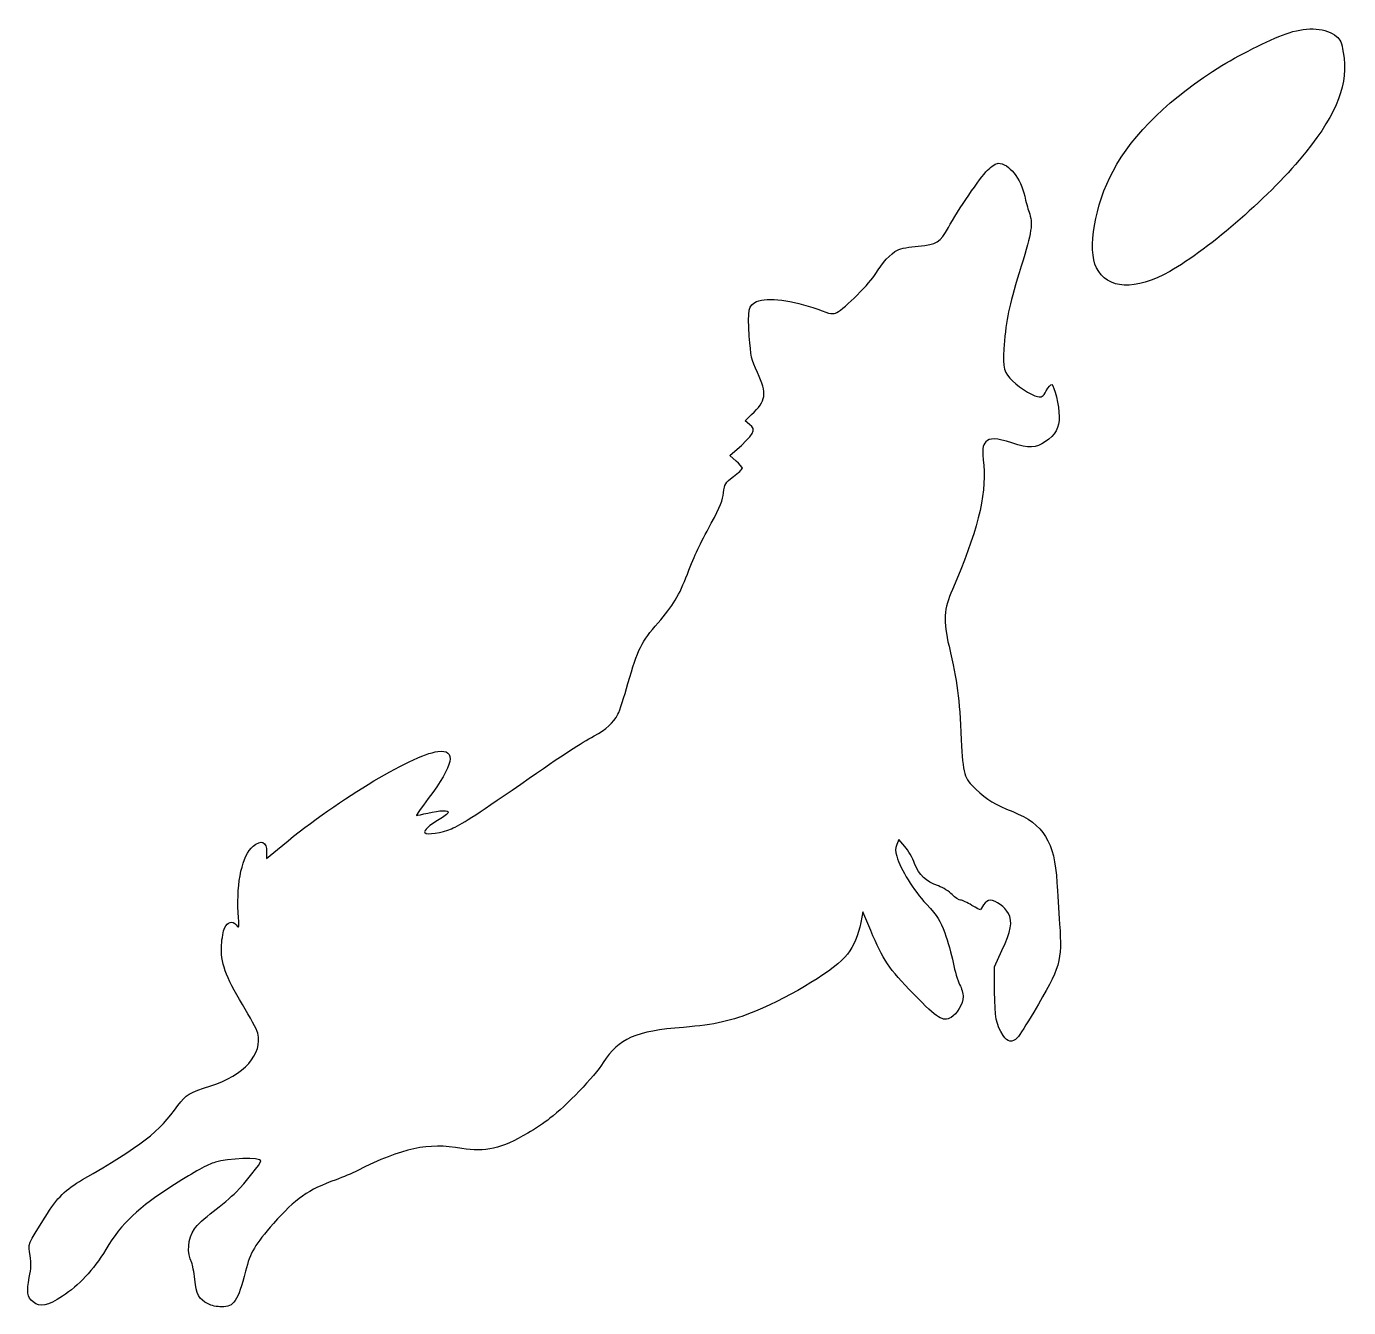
# Model space of a CAD drawing. Header units: centimetres. Extents: x -14.7 to 13.4, y -15.6 to 11.7.
import ezdxf

# ---------------------------------------------------------------- set-up
doc = ezdxf.new("R2010")
doc.units = ezdxf.units.CM
doc.header["$MEASUREMENT"] = 0
doc.layers.add('Layer 1', color=7, linetype='Continuous')

msp = doc.modelspace()

# ---------------------------------------------------------------- linework, layer by layer
at = {"layer": 'Layer 1'}
for points, knots in [([(12.18847, 11.52172), (11.84275, 11.40883), (11.19716, 11.09486), (10.75619, 10.82322), (10.75619, 10.82322), (9.66963, 10.15647), (8.8653, 9.37683), (8.44197, 8.58308), (8.44197, 8.58308), (8.05744, 7.86341), (7.89516, 6.90739), (8.08919, 6.52639), (8.08919, 6.52639), (8.32202, 6.06425), (8.91469, 6.0325), (9.64847, 6.44878), (9.64847, 6.44878), (10.49161, 6.9215), (11.82511, 8.09272), (12.53772, 8.98172), (12.53772, 8.98172), (13.22564, 9.8425), (13.44789, 10.43516), (13.335, 11.10544), (13.335, 11.10544), (13.29972, 11.31358), (13.27503, 11.37355), (13.19036, 11.44411), (13.19036, 11.44411), (12.97869, 11.62403), (12.59064, 11.65578), (12.18847, 11.52172)], [0, 0, 0, 0, 0.11111111, 0.11111111, 0.11111111, 0.11111111, 0.22222222, 0.22222222, 0.22222222, 0.22222222, 0.33333333, 0.33333333, 0.33333333, 0.33333333, 0.44444444, 0.44444444, 0.44444444, 0.44444444, 0.55555556, 0.55555556, 0.55555556, 0.55555556, 0.66666667, 0.66666667, 0.66666667, 0.66666667, 0.77777778, 0.77777778, 0.77777778, 0.77777778, 1, 1, 1, 1]), ([(5.77497, 8.60072), (5.61622, 8.43844), (5.15055, 7.75758), (4.94241, 7.38011), (4.94241, 7.38011), (4.76602, 7.06261), (4.70605, 7.0238), (4.30388, 6.98853), (4.30388, 6.98853), (4.12044, 6.97442), (3.92288, 6.93561), (3.86291, 6.90386), (3.86291, 6.90386), (3.71827, 6.82978), (3.52424, 6.61811), (3.40077, 6.40292), (3.40077, 6.40292), (3.29141, 6.21242), (2.73402, 5.65503), (2.57527, 5.57742), (2.57527, 5.57742), (2.48708, 5.53509), (2.44827, 5.53861), (2.16605, 5.64445), (2.16605, 5.64445), (1.61572, 5.84201), (1.10772, 5.90551), (0.86783, 5.80673), (0.86783, 5.80673), (0.69497, 5.73265), (0.6738, 5.63387), (0.71261, 5.07648), (0.71261, 5.07648), (0.74436, 4.63551), (0.75494, 4.58259), (0.88547, 4.30037), (0.88547, 4.30037), (1.09361, 3.84529), (1.07244, 3.70065), (0.762, 3.40784), (0.762, 3.40784), (0.762, 3.40784), (0.62089, 3.27731), (0.62089, 3.27731), (0.62089, 3.27731), (0.62089, 3.27731), (0.71967, 3.19617), (0.71967, 3.19617), (0.71967, 3.19617), (0.86784, 3.07975), (0.81492, 2.9845), (0.4057, 2.63173), (0.4057, 2.63173), (0.4057, 2.63173), (0.29987, 2.54001), (0.29987, 2.54001), (0.29987, 2.54001), (0.29987, 2.54001), (0.43393, 2.42007), (0.43393, 2.42007), (0.43393, 2.42007), (0.50449, 2.35657), (0.56446, 2.28601), (0.56446, 2.26838), (0.56446, 2.26838), (0.56446, 2.24721), (0.47979, 2.16607), (0.37396, 2.08846), (0.37396, 2.08846), (0.19404, 1.95088), (0.18699, 1.93677), (0.16582, 1.74627), (0.16582, 1.74627), (0.14818, 1.58752), (0.09526, 1.44994), (-0.09524, 1.09716), (-0.09524, 1.09716), (-0.3563, 0.62091), (-0.43038, 0.45863), (-0.60324, 0.01766), (-0.60324, 0.01766), (-0.7761, -0.4339), (-0.91016, -0.65615), (-1.22766, -1.01951), (-1.22766, -1.01951), (-1.58044, -1.41815), (-1.65805, -1.58043), (-1.86619, -2.30715), (-1.86619, -2.30715), (-1.94733, -2.59643), (-2.04258, -2.88923), (-2.08138, -2.95979), (-2.08138, -2.95979), (-2.17663, -3.14676), (-2.33185, -3.28787), (-2.58232, -3.42193), (-2.58232, -3.42193), (-2.88924, -3.58774), (-3.16793, -3.76765), (-4.14513, -4.44499), (-4.14513, -4.44499), (-5.17524, -5.1576), (-5.40102, -5.30224), (-5.61974, -5.39749), (-5.61974, -5.39749), (-5.81377, -5.48216), (-6.15243, -5.53155), (-6.18418, -5.47863), (-6.18418, -5.47863), (-6.2124, -5.43277), (-6.09246, -5.32341), (-5.87726, -5.19641), (-5.87726, -5.19641), (-5.78201, -5.13997), (-5.69734, -5.07647), (-5.68676, -5.05177), (-5.68676, -5.05177), (-5.66912, -4.99533), (-5.85609, -4.99885), (-6.12068, -5.06235), (-6.12068, -5.06235), (-6.2371, -5.09057), (-6.34293, -5.11174), (-6.36057, -5.11527), (-6.36057, -5.11527), (-6.37468, -5.11527), (-6.26179, -4.95299), (-6.1101, -4.75191), (-6.1101, -4.75191), (-5.57035, -4.04283), (-5.49979, -3.6971), (-5.90902, -3.75355), (-5.90902, -3.75355), (-6.48052, -3.83116), (-8.13858, -4.84363), (-9.31685, -5.83494), (-9.31685, -5.83494), (-9.31685, -5.83494), (-9.54968, -6.02897), (-9.54968, -6.02897), (-9.54968, -6.02897), (-9.54968, -6.02897), (-9.54615, -5.88786), (-9.54615, -5.88786), (-9.54615, -5.88786), (-9.54262, -5.66914), (-9.65904, -5.61975), (-9.83543, -5.76792), (-9.83543, -5.76792), (-10.06121, -5.95489), (-10.18821, -6.52992), (-10.1494, -7.17198), (-10.1494, -7.17198), (-10.12823, -7.50712), (-10.12823, -7.5177), (-10.19173, -7.44009), (-10.19173, -7.44009), (-10.26934, -7.34484), (-10.3787, -7.37306), (-10.4422, -7.50712), (-10.4422, -7.50712), (-10.46689, -7.56004), (-10.49512, -7.72231), (-10.5057, -7.86695), (-10.5057, -7.86695), (-10.52687, -8.23031), (-10.42103, -8.53723), (-10.05767, -9.13342), (-10.05767, -9.13342), (-9.89892, -9.39095), (-9.75428, -9.66611), (-9.73664, -9.7402), (-9.73664, -9.7402), (-9.6167, -10.17764), (-10.03297, -10.63978), (-10.735, -10.85851), (-10.735, -10.85851), (-11.18656, -10.99962), (-11.26417, -11.04901), (-11.42997, -11.27832), (-11.42997, -11.27832), (-11.82508, -11.83571), (-12.21314, -12.13557), (-13.45844, -12.85171), (-13.45844, -12.85171), (-13.82886, -13.0669), (-13.98055, -13.2186), (-14.25572, -13.64899), (-14.25572, -13.64899), (-14.62261, -14.23107), (-14.61908, -14.22049), (-14.57322, -14.46743), (-14.57322, -14.46743), (-14.545, -14.63676), (-14.54853, -14.73554), (-14.59086, -14.9331), (-14.59086, -14.9331), (-14.65083, -15.22943), (-14.63319, -15.35291), (-14.50972, -15.45168), (-14.50972, -15.45168), (-14.3545, -15.57162), (-14.20633, -15.5434), (-13.8853, -15.33174), (-13.8853, -15.33174), (-13.52899, -15.09891), (-13.23972, -14.78493), (-12.96455, -14.33691), (-12.96455, -14.33691), (-12.61177, -13.76541), (-12.29074, -13.45849), (-11.50405, -12.95755), (-11.50405, -12.95755), (-11.07013, -12.67886), (-10.80908, -12.53422), (-10.63622, -12.4813), (-10.63622, -12.4813), (-10.37516, -12.39663), (-9.66608, -12.37547), (-9.66608, -12.45308), (-9.66608, -12.45308), (-9.66608, -12.49894), (-10.00827, -12.9258), (-10.19525, -13.1163), (-10.19525, -13.1163), (-10.29756, -13.21861), (-10.51628, -13.40558), (-10.68561, -13.53258), (-10.68561, -13.53258), (-10.85142, -13.65958), (-11.03133, -13.82539), (-11.08072, -13.89947), (-11.08072, -13.89947), (-11.22183, -14.11114), (-11.24653, -14.411), (-11.13716, -14.62266), (-11.13716, -14.62266), (-11.11952, -14.65794), (-11.08777, -14.81669), (-11.07366, -14.97191), (-11.07366, -14.97191), (-11.04191, -15.28941), (-10.98194, -15.39877), (-10.79144, -15.49402), (-10.79144, -15.49402), (-10.72441, -15.5293), (-10.59741, -15.55752), (-10.50569, -15.55752), (-10.50569, -15.55752), (-10.23758, -15.55752), (-10.15997, -15.4411), (-9.99416, -14.79905), (-9.99416, -14.79905), (-9.89185, -14.39336), (-9.7966, -14.23461), (-9.39797, -13.78305), (-9.39797, -13.78305), (-8.93583, -13.25741), (-8.66066, -13.06691), (-8.07153, -12.85524), (-8.07153, -12.85524), (-7.93042, -12.80232), (-7.72581, -12.71766), (-7.61997, -12.66474), (-7.61997, -12.66474), (-6.6463, -12.17438), (-6.12772, -12.06502), (-5.401, -12.18849), (-5.401, -12.18849), (-4.90006, -12.27668), (-4.56492, -12.19907), (-3.99342, -11.86393), (-3.99342, -11.86393), (-3.85231, -11.78279), (-3.64064, -11.64168), (-3.52423, -11.54996), (-3.52423, -11.54996), (-3.18556, -11.2889), (-2.58231, -10.66096), (-2.39181, -10.3611), (-2.39181, -10.3611), (-2.05667, -9.84957), (-1.71095, -9.69788), (-0.68437, -9.61674), (-0.68437, -9.61674), (-0.01409, -9.5603), (0.33516, -9.48268), (0.84669, -9.27102), (0.84669, -9.27102), (1.63691, -8.94646), (2.54355, -8.38555), (2.79755, -8.06099), (2.79755, -8.06099), (2.93513, -7.88813), (3.03038, -7.65882), (3.0833, -7.38718), (3.0833, -7.38718), (3.0833, -7.38718), (3.12563, -7.15787), (3.12563, -7.15787), (3.12563, -7.15787), (3.12563, -7.15787), (3.29144, -7.55651), (3.29144, -7.55651), (3.29144, -7.55651), (3.5525, -8.18445), (3.67244, -8.36084), (4.20866, -8.91118), (4.20866, -8.91118), (4.72724, -9.44387), (4.81897, -9.50032), (5.00241, -9.40507), (5.00241, -9.40507), (5.12235, -9.34157), (5.25641, -9.10874), (5.25641, -8.9641), (5.25641, -8.9641), (5.25641, -8.9006), (5.22466, -8.78771), (5.18233, -8.70657), (5.18233, -8.70657), (5.14, -8.62543), (5.08002, -8.41729), (5.04475, -8.2409), (5.04475, -8.2409), (5.00947, -8.06451), (4.92833, -7.77876), (4.86836, -7.60943), (4.86836, -7.60943), (4.76605, -7.33426), (4.72372, -7.26371), (4.47678, -6.99912), (4.47678, -6.99912), (4.19809, -6.69926), (3.92645, -6.26181), (3.84531, -5.97959), (3.84531, -5.97959), (3.81356, -5.87376), (3.81356, -5.81378), (3.84531, -5.73265), (3.84531, -5.73265), (3.84531, -5.73265), (3.88764, -5.62682), (3.88764, -5.62682), (3.88764, -5.62682), (3.88764, -5.62682), (4.01464, -5.77146), (4.01464, -5.77146), (4.01464, -5.77146), (4.08872, -5.8526), (4.18045, -6.01488), (4.22631, -6.13482), (4.22631, -6.13482), (4.32156, -6.38529), (4.45914, -6.51582), (4.73078, -6.61107), (4.73078, -6.61107), (4.82956, -6.64635), (4.96009, -6.73101), (5.02359, -6.79451), (5.02359, -6.79451), (5.08709, -6.86154), (5.16823, -6.91445), (5.20351, -6.91445), (5.20351, -6.91445), (5.23879, -6.91445), (5.34462, -6.96384), (5.43987, -7.02381), (5.43987, -7.02381), (5.53865, -7.08025), (5.61979, -7.12612), (5.62331, -7.11906), (5.62331, -7.11906), (5.62684, -7.112), (5.65859, -7.06614), (5.69034, -7.0097), (5.69034, -7.0097), (5.72915, -6.94973), (5.78206, -6.91445), (5.83498, -6.91445), (5.83498, -6.91445), (5.95492, -6.91445), (6.14542, -7.05556), (6.21951, -7.19667), (6.21951, -7.19667), (6.31123, -7.37306), (6.27595, -7.56709), (6.08193, -7.98336), (6.08193, -7.98336), (6.08193, -7.98336), (5.91965, -8.32908), (5.91965, -8.32908), (5.91965, -8.32908), (5.91965, -8.32908), (5.92318, -8.85472), (5.92318, -8.85472), (5.92318, -8.85472), (5.93024, -9.40153), (5.95846, -9.55675), (6.10662, -9.79311), (6.10662, -9.79311), (6.19481, -9.93422), (6.30418, -9.94833), (6.41001, -9.83544), (6.41001, -9.83544), (6.45234, -9.78958), (6.60757, -9.54616), (6.75573, -9.29569), (6.75573, -9.29569), (7.32723, -8.33261), (7.36251, -8.20561), (7.30606, -7.42597), (7.30606, -7.42597), (7.28489, -7.13316), (7.2602, -6.73453), (7.24962, -6.53697), (7.24962, -6.53697), (7.20023, -5.67266), (6.9674, -5.29872), (6.31123, -5.03061), (6.31123, -5.03061), (5.9267, -4.87892), (5.76795, -4.78014), (5.52806, -4.55436), (5.52806, -4.55436), (5.27406, -4.32153), (5.25289, -4.24392), (5.21762, -3.50308), (5.21762, -3.50308), (5.17529, -2.59644), (5.13648, -2.28952), (4.95656, -1.51694), (4.95656, -1.51694), (4.82956, -0.98072), (4.8472, -0.71966), (5.02712, -0.31044), (5.02712, -0.31044), (5.5457, 0.86431), (5.75384, 1.68981), (5.69387, 2.32128), (5.69387, 2.32128), (5.65859, 2.68817), (5.66565, 2.74461), (5.73973, 2.82928), (5.73973, 2.82928), (5.81734, 2.91395), (5.96198, 2.91042), (6.29006, 2.80459), (6.29006, 2.80459), (6.664, 2.68465), (6.79453, 2.68817), (7.0062, 2.83281), (7.0062, 2.83281), (7.21434, 2.97039), (7.30253, 3.13267), (7.29901, 3.36903), (7.29901, 3.36903), (7.29548, 3.58422), (7.19318, 4.02872), (7.14026, 4.04636), (7.14026, 4.04636), (7.12262, 4.05342), (7.06618, 3.99344), (7.02384, 3.9123), (7.02384, 3.9123), (6.94976, 3.78177), (6.93212, 3.77119), (6.83687, 3.78883), (6.83687, 3.78883), (6.70281, 3.81705), (6.38179, 4.02872), (6.24773, 4.18041), (6.24773, 4.18041), (6.10662, 4.34269), (6.08545, 4.4838), (6.13484, 4.97063), (6.13484, 4.97063), (6.19128, 5.52802), (6.2442, 5.76438), (6.49115, 6.56166), (6.49115, 6.56166), (6.71693, 7.28485), (6.74515, 7.4683), (6.65696, 7.71172), (6.65696, 7.71172), (6.62874, 7.78933), (6.5864, 7.94103), (6.56524, 8.04686), (6.56524, 8.04686), (6.48763, 8.4208), (6.22657, 8.74889), (6.00432, 8.74889), (6.00432, 8.74889), (5.95846, 8.74889), (5.86321, 8.68892), (5.77501, 8.60072), (5.77501, 8.60072), (5.77501, 8.60072), (5.77497, 8.60072), (5.77497, 8.60072)], [0, 0, 0, 0, 0.00793651, 0.00793651, 0.00793651, 0.00793651, 0.01587302, 0.01587302, 0.01587302, 0.01587302, 0.02380952, 0.02380952, 0.02380952, 0.02380952, 0.03174603, 0.03174603, 0.03174603, 0.03174603, 0.03968254, 0.03968254, 0.03968254, 0.03968254, 0.04761905, 0.04761905, 0.04761905, 0.04761905, 0.05555556, 0.05555556, 0.05555556, 0.05555556, 0.06349206, 0.06349206, 0.06349206, 0.06349206, 0.07142857, 0.07142857, 0.07142857, 0.07142857, 0.07936508, 0.07936508, 0.07936508, 0.07936508, 0.08730159, 0.08730159, 0.08730159, 0.08730159, 0.0952381, 0.0952381, 0.0952381, 0.0952381, 0.1031746, 0.1031746, 0.1031746, 0.1031746, 0.11111111, 0.11111111, 0.11111111, 0.11111111, 0.11904762, 0.11904762, 0.11904762, 0.11904762, 0.12698413, 0.12698413, 0.12698413, 0.12698413, 0.13492063, 0.13492063, 0.13492063, 0.13492063, 0.14285714, 0.14285714, 0.14285714, 0.14285714, 0.15079365, 0.15079365, 0.15079365, 0.15079365, 0.15873016, 0.15873016, 0.15873016, 0.15873016, 0.16666667, 0.16666667, 0.16666667, 0.16666667, 0.17460317, 0.17460317, 0.17460317, 0.17460317, 0.18253968, 0.18253968, 0.18253968, 0.18253968, 0.19047619, 0.19047619, 0.19047619, 0.19047619, 0.1984127, 0.1984127, 0.1984127, 0.1984127, 0.20634921, 0.20634921, 0.20634921, 0.20634921, 0.21428571, 0.21428571, 0.21428571, 0.21428571, 0.22222222, 0.22222222, 0.22222222, 0.22222222, 0.23015873, 0.23015873, 0.23015873, 0.23015873, 0.23809524, 0.23809524, 0.23809524, 0.23809524, 0.24603175, 0.24603175, 0.24603175, 0.24603175, 0.25396825, 0.25396825, 0.25396825, 0.25396825, 0.26190476, 0.26190476, 0.26190476, 0.26190476, 0.26984127, 0.26984127, 0.26984127, 0.26984127, 0.27777778, 0.27777778, 0.27777778, 0.27777778, 0.28571429, 0.28571429, 0.28571429, 0.28571429, 0.29365079, 0.29365079, 0.29365079, 0.29365079, 0.3015873, 0.3015873, 0.3015873, 0.3015873, 0.30952381, 0.30952381, 0.30952381, 0.30952381, 0.31746032, 0.31746032, 0.31746032, 0.31746032, 0.32539683, 0.32539683, 0.32539683, 0.32539683, 0.33333333, 0.33333333, 0.33333333, 0.33333333, 0.34126984, 0.34126984, 0.34126984, 0.34126984, 0.34920635, 0.34920635, 0.34920635, 0.34920635, 0.35714286, 0.35714286, 0.35714286, 0.35714286, 0.36507937, 0.36507937, 0.36507937, 0.36507937, 0.37301587, 0.37301587, 0.37301587, 0.37301587, 0.38095238, 0.38095238, 0.38095238, 0.38095238, 0.38888889, 0.38888889, 0.38888889, 0.38888889, 0.3968254, 0.3968254, 0.3968254, 0.3968254, 0.4047619, 0.4047619, 0.4047619, 0.4047619, 0.41269841, 0.41269841, 0.41269841, 0.41269841, 0.42063492, 0.42063492, 0.42063492, 0.42063492, 0.42857143, 0.42857143, 0.42857143, 0.42857143, 0.43650794, 0.43650794, 0.43650794, 0.43650794, 0.44444444, 0.44444444, 0.44444444, 0.44444444, 0.45238095, 0.45238095, 0.45238095, 0.45238095, 0.46031746, 0.46031746, 0.46031746, 0.46031746, 0.46825397, 0.46825397, 0.46825397, 0.46825397, 0.47619048, 0.47619048, 0.47619048, 0.47619048, 0.48412698, 0.48412698, 0.48412698, 0.48412698, 0.49206349, 0.49206349, 0.49206349, 0.49206349, 0.5, 0.5, 0.5, 0.5, 0.50793651, 0.50793651, 0.50793651, 0.50793651, 0.51587302, 0.51587302, 0.51587302, 0.51587302, 0.52380952, 0.52380952, 0.52380952, 0.52380952, 0.53174603, 0.53174603, 0.53174603, 0.53174603, 0.53968254, 0.53968254, 0.53968254, 0.53968254, 0.54761905, 0.54761905, 0.54761905, 0.54761905, 0.55555556, 0.55555556, 0.55555556, 0.55555556, 0.56349206, 0.56349206, 0.56349206, 0.56349206, 0.57142857, 0.57142857, 0.57142857, 0.57142857, 0.57936508, 0.57936508, 0.57936508, 0.57936508, 0.58730159, 0.58730159, 0.58730159, 0.58730159, 0.5952381, 0.5952381, 0.5952381, 0.5952381, 0.6031746, 0.6031746, 0.6031746, 0.6031746, 0.61111111, 0.61111111, 0.61111111, 0.61111111, 0.61904762, 0.61904762, 0.61904762, 0.61904762, 0.62698413, 0.62698413, 0.62698413, 0.62698413, 0.63492063, 0.63492063, 0.63492063, 0.63492063, 0.64285714, 0.64285714, 0.64285714, 0.64285714, 0.65079365, 0.65079365, 0.65079365, 0.65079365, 0.65873016, 0.65873016, 0.65873016, 0.65873016, 0.66666667, 0.66666667, 0.66666667, 0.66666667, 0.67460317, 0.67460317, 0.67460317, 0.67460317, 0.68253968, 0.68253968, 0.68253968, 0.68253968, 0.69047619, 0.69047619, 0.69047619, 0.69047619, 0.6984127, 0.6984127, 0.6984127, 0.6984127, 0.70634921, 0.70634921, 0.70634921, 0.70634921, 0.71428571, 0.71428571, 0.71428571, 0.71428571, 0.72222222, 0.72222222, 0.72222222, 0.72222222, 0.73015873, 0.73015873, 0.73015873, 0.73015873, 0.73809524, 0.73809524, 0.73809524, 0.73809524, 0.74603175, 0.74603175, 0.74603175, 0.74603175, 0.75396825, 0.75396825, 0.75396825, 0.75396825, 0.76190476, 0.76190476, 0.76190476, 0.76190476, 0.76984127, 0.76984127, 0.76984127, 0.76984127, 0.77777778, 0.77777778, 0.77777778, 0.77777778, 0.78571429, 0.78571429, 0.78571429, 0.78571429, 0.79365079, 0.79365079, 0.79365079, 0.79365079, 0.8015873, 0.8015873, 0.8015873, 0.8015873, 0.80952381, 0.80952381, 0.80952381, 0.80952381, 0.81746032, 0.81746032, 0.81746032, 0.81746032, 0.82539683, 0.82539683, 0.82539683, 0.82539683, 0.83333333, 0.83333333, 0.83333333, 0.83333333, 0.84126984, 0.84126984, 0.84126984, 0.84126984, 0.84920635, 0.84920635, 0.84920635, 0.84920635, 0.85714286, 0.85714286, 0.85714286, 0.85714286, 0.86507937, 0.86507937, 0.86507937, 0.86507937, 0.87301587, 0.87301587, 0.87301587, 0.87301587, 0.88095238, 0.88095238, 0.88095238, 0.88095238, 0.88888889, 0.88888889, 0.88888889, 0.88888889, 0.8968254, 0.8968254, 0.8968254, 0.8968254, 0.9047619, 0.9047619, 0.9047619, 0.9047619, 0.91269841, 0.91269841, 0.91269841, 0.91269841, 0.92063492, 0.92063492, 0.92063492, 0.92063492, 0.92857143, 0.92857143, 0.92857143, 0.92857143, 0.93650794, 0.93650794, 0.93650794, 0.93650794, 0.94444444, 0.94444444, 0.94444444, 0.94444444, 0.95238095, 0.95238095, 0.95238095, 0.95238095, 0.96031746, 0.96031746, 0.96031746, 0.96031746, 0.96825397, 0.96825397, 0.96825397, 0.96825397, 0.97619048, 0.97619048, 0.97619048, 0.97619048, 0.98412698, 0.98412698, 0.98412698, 0.98412698, 1, 1, 1, 1])]:
    msp.add_open_spline(points, degree=3, knots=knots, dxfattribs=at)

doc.saveas('drawing.dxf')
